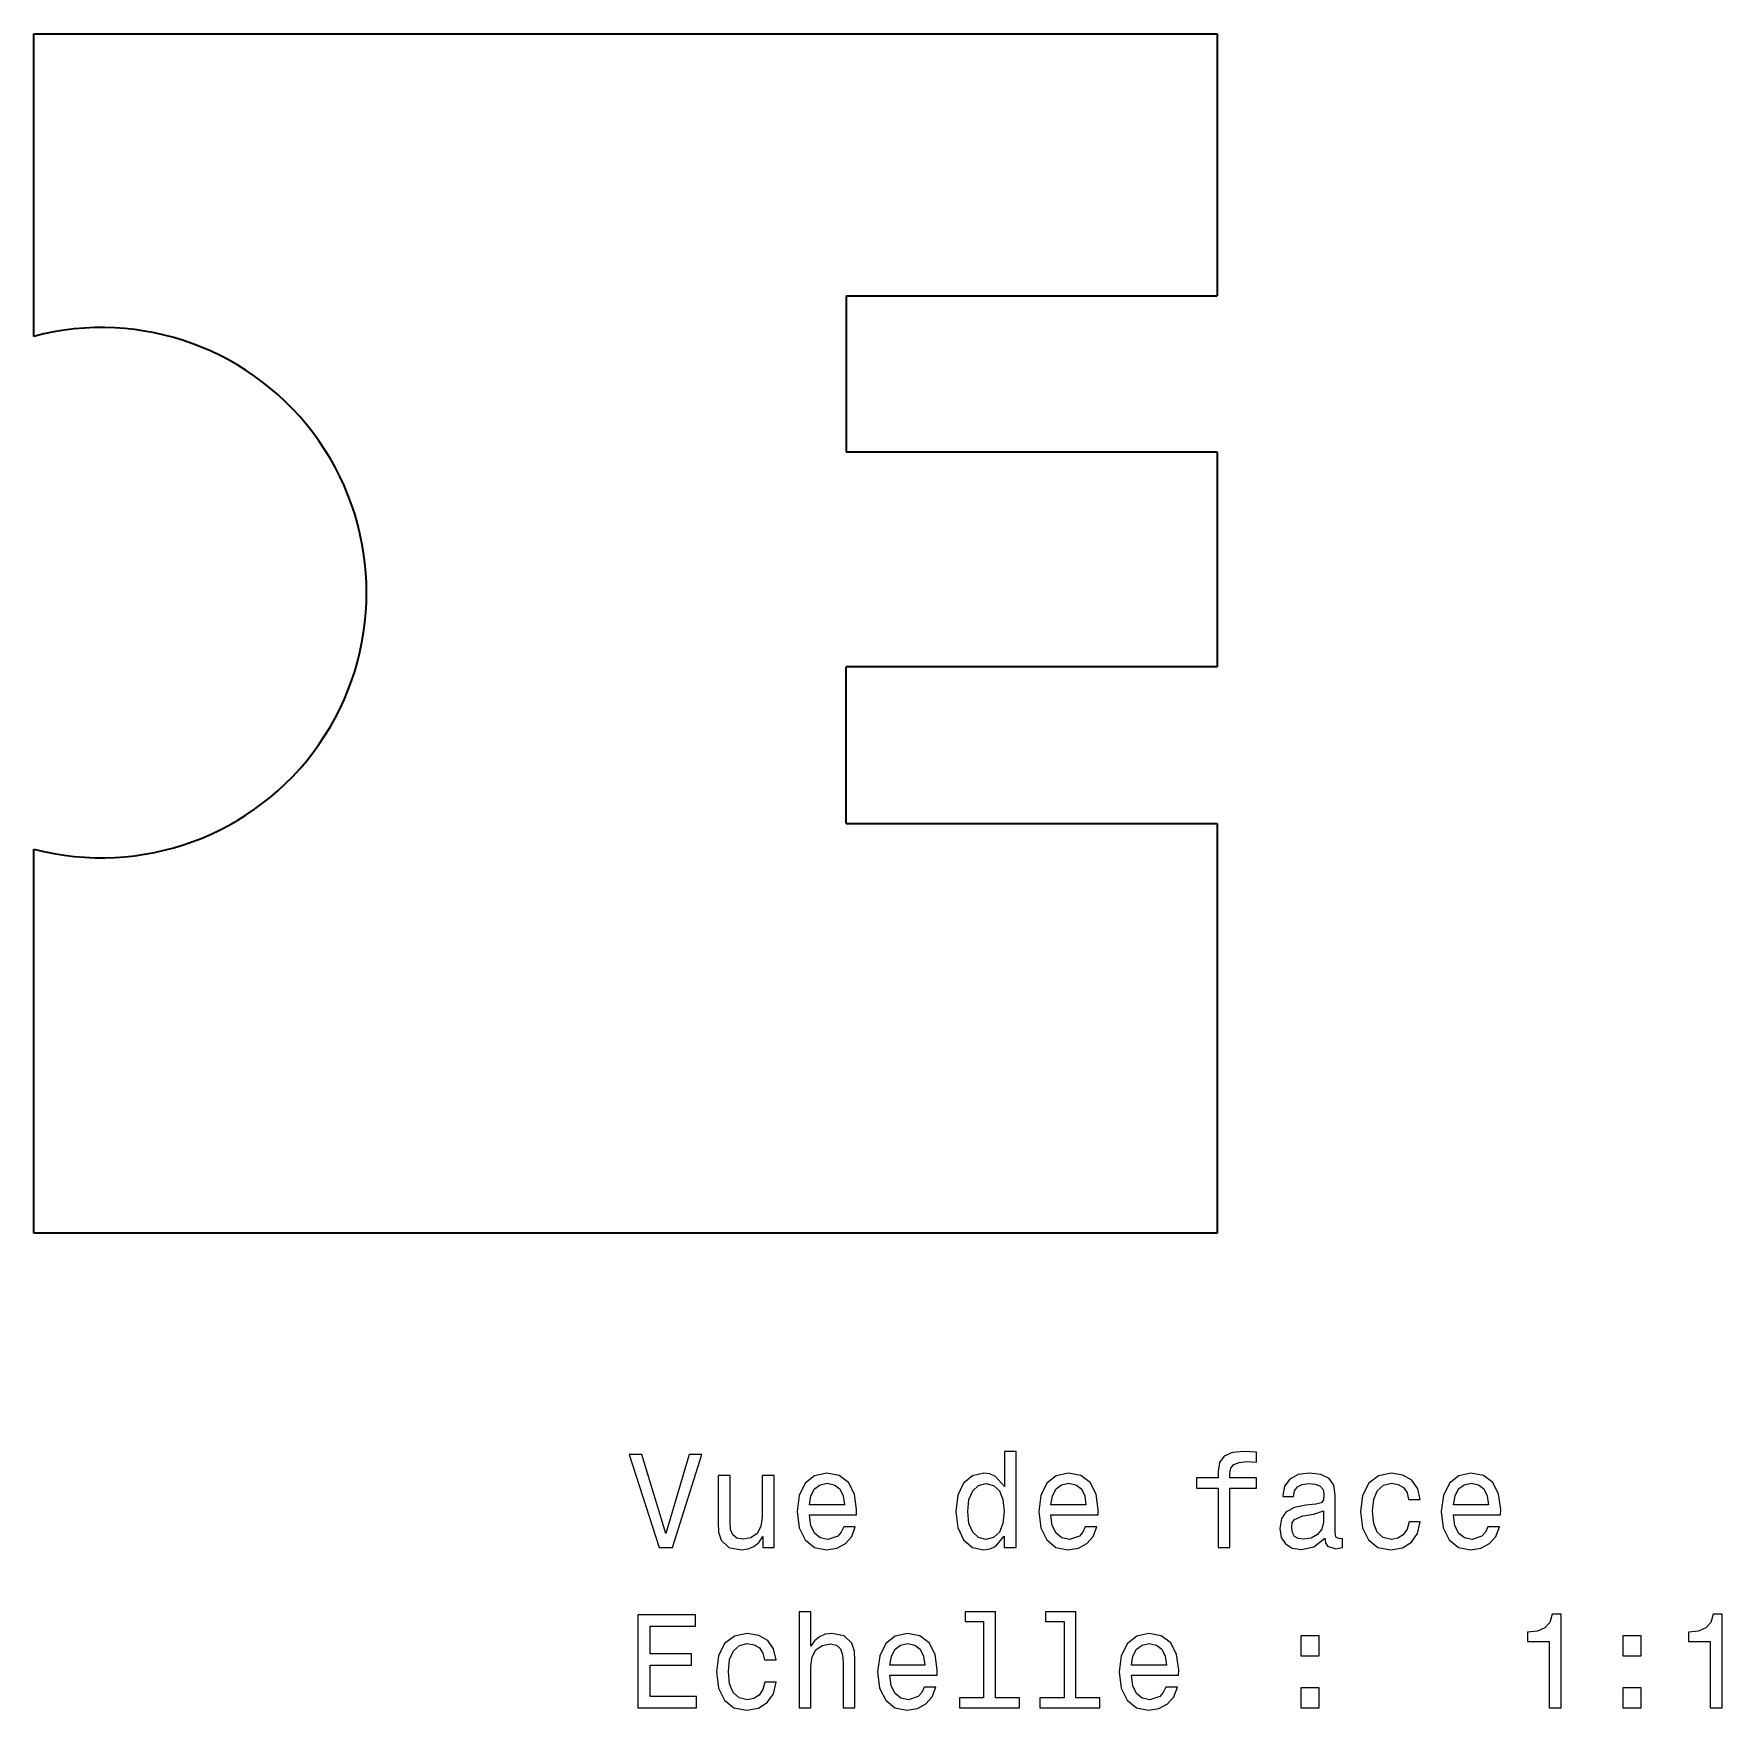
# Model space of a CAD drawing. Extents: x 126.2 to 189.9, y 64.4 to 127.6.
import ezdxf

# ---------------------------------------------------------------- set-up
doc = ezdxf.new("R2010")
doc.units = 0

msp = doc.modelspace()

# ---------------------------------------------------------------- linework, layer by layer
at = {"color": 7, "lineweight": 35}
for p, q in [((126.184677, 127.61554), (170.815308, 127.61554)), ((170.815308, 82.384468), (126.184677, 82.384468))]:
    msp.add_line(p, q, dxfattribs=at)
at = {"color": 7, "lineweight": 35, "ltscale": 0.285308}
msp.add_line((126.184677, 116.203217), (126.184677, 127.61554), dxfattribs=at)
at = {"color": 7, "lineweight": 35, "ltscale": 0.247052}
msp.add_line((170.815308, 127.61554), (170.815308, 117.733467), dxfattribs=at)
at = {"color": 7, "lineweight": 35, "ltscale": 0.1475}
for p, q in [((156.82193, 117.733467), (156.82193, 111.833466)), ((156.82193, 97.833466), (156.82193, 103.733467))]:
    msp.add_line(p, q, dxfattribs=at)
at = {"color": 7, "lineweight": 35, "ltscale": 0.349834}
for p, q in [((156.82193, 117.733467), (170.815308, 117.733467)), ((170.815308, 111.833466), (156.82193, 111.833466)), ((170.815308, 103.733467), (156.82193, 103.733467)), ((156.82193, 97.833466), (170.815308, 97.833466))]:
    msp.add_line(p, q, dxfattribs=at)
at = {"color": 7, "lineweight": 35, "ltscale": 0.2025}
msp.add_line((170.815308, 111.833466), (170.815308, 103.733467), dxfattribs=at)
at = {"color": 7, "lineweight": 35, "ltscale": 0.386225}
msp.add_line((170.815308, 97.833466), (170.815308, 82.384468), dxfattribs=at)
at = {"color": 7, "lineweight": 35, "ltscale": 0.362031}
msp.add_line((126.184677, 82.384468), (126.184677, 96.865715), dxfattribs=at)
at = {"color": 7, "lineweight": 13}
for points in [[(150.895538, 74.032883), (150.018005, 71.052338), (149.11528, 74.032883), (148.636169, 74.032883), (149.765854, 70.52784), (150.270172, 70.52784), (151.374634, 74.032883)], [(162.782425, 70.946426), (162.782425, 70.52784), (163.226227, 70.52784), (163.226227, 74.14888), (162.78746, 74.14888), (162.78746, 72.82251), (162.44957, 73.205795), (162.242798, 73.29657), (162.005768, 73.331871), (161.577087, 73.23101), (161.244232, 72.948586), (161.027374, 72.494698), (160.951736, 71.884468), (161.027374, 71.274239), (161.244232, 70.8153), (161.577087, 70.52784), (162.005768, 70.432022), (162.242798, 70.467323), (162.454605, 70.558098)], [(170.841492, 72.767036), (170.841492, 70.52784), (171.285309, 70.52784), (171.285309, 72.767036), (172.293945, 72.767036), (172.293945, 73.145271), (171.285309, 73.145271), (171.285309, 73.311699), (171.320602, 73.513428), (171.4366, 73.649597), (171.633286, 73.730286), (171.91571, 73.760551), (172.293945, 73.740379), (172.293945, 74.123657), (171.81485, 74.14888), (171.381134, 74.103485), (171.078537, 73.967323), (170.896973, 73.730286), (170.841492, 73.392395), (170.841492, 73.145271), (170.029541, 73.145271), (170.029541, 72.767036)], [(154.097977, 73.236053), (153.654175, 73.236053), (153.654175, 71.672653), (153.603745, 71.30954), (153.457489, 71.047295), (153.230545, 70.88591), (152.932999, 70.83548), (152.695969, 70.875824), (152.544662, 70.996857), (152.458939, 71.203629), (152.438766, 71.49614), (152.438766, 73.236053), (151.994965, 73.236053), (151.994965, 71.455795), (152.010086, 71.097725), (152.105911, 70.800171), (152.398422, 70.52784), (152.867432, 70.432022), (153.119598, 70.467323), (153.336456, 70.558098), (153.523056, 70.714439), (153.674347, 70.941383), (153.674347, 70.52784), (154.097977, 70.52784)], [(155.434433, 71.753342), (157.209656, 71.753342), (157.214691, 71.960114), (157.134003, 72.540085), (156.912109, 72.973808), (156.559082, 73.236053), (156.090057, 73.331871), (155.631119, 73.23101), (155.278091, 72.948586), (155.051147, 72.489655), (154.970459, 71.884468), (155.046112, 71.264153), (155.273056, 70.810257), (155.621033, 70.52784), (156.074921, 70.432022), (156.468292, 70.497581), (156.791061, 70.669052), (157.028091, 70.941383), (157.164261, 71.304497), (156.72551, 71.304497), (156.63472, 71.102768), (156.503601, 70.951469), (156.130402, 70.830437), (155.842941, 70.88591), (155.626083, 71.062424), (155.484863, 71.349884), (155.434433, 71.738213)], [(164.542511, 71.753342), (166.317719, 71.753342), (166.322769, 71.960114), (166.242081, 72.540085), (166.020172, 72.973808), (165.667145, 73.236053), (165.19812, 73.331871), (164.739197, 73.23101), (164.386169, 72.948586), (164.159225, 72.489655), (164.078537, 71.884468), (164.154175, 71.264153), (164.381119, 70.810257), (164.729111, 70.52784), (165.182999, 70.432022), (165.57637, 70.497581), (165.899139, 70.669052), (166.136169, 70.941383), (166.272339, 71.304497), (165.833572, 71.304497), (165.742798, 71.102768), (165.611664, 70.951469), (165.23848, 70.830437), (164.951004, 70.88591), (164.734146, 71.062424), (164.592941, 71.349884), (164.542511, 71.738213)], [(174.871033, 70.880867), (174.871033, 70.865738), (174.896255, 70.694267), (174.971909, 70.573227), (175.289627, 70.477409), (175.536743, 70.517754), (175.536743, 70.860695), (175.430832, 70.845566), (175.289627, 70.911125), (175.264404, 71.112854), (175.264404, 72.51487), (175.203888, 72.87294), (175.027374, 73.125099), (174.719742, 73.276398), (174.286026, 73.331871), (173.862396, 73.271355), (173.549713, 73.099884), (173.353027, 72.832596), (173.28746, 72.479568), (173.28746, 72.44931), (173.685883, 72.44931), (173.721176, 72.661125), (173.832138, 72.812424), (174.013687, 72.903198), (174.270889, 72.938499), (174.518005, 72.913284), (174.694519, 72.837639), (174.80043, 72.706512), (174.835739, 72.524956), (174.815567, 72.313141), (174.734863, 72.207237), (174.533142, 72.156799), (174.154907, 72.116455), (173.721176, 72.025681), (173.413544, 71.864296), (173.231995, 71.612137), (173.176514, 71.238937), (173.226944, 70.906082), (173.383286, 70.658966), (173.635452, 70.502625), (173.983429, 70.447151), (174.452454, 70.553055)], [(178.023056, 72.338356), (178.461823, 72.338356), (178.371033, 72.741814), (178.154175, 73.05954), (177.816284, 73.256226), (177.377518, 73.331871), (176.893372, 73.23101), (176.525208, 72.948586), (176.293228, 72.489655), (176.21254, 71.874382), (176.288177, 71.264153), (176.515137, 70.810257), (176.873199, 70.52784), (177.362396, 70.432022), (177.796112, 70.507668), (178.134003, 70.719482), (178.365997, 71.052338), (178.466858, 71.49614), (178.043228, 71.49614), (177.967575, 71.213722), (177.82637, 71.0019), (177.624634, 70.870781), (177.377518, 70.830437), (177.069885, 70.895996), (176.847977, 71.097725), (176.711823, 71.425537), (176.666428, 71.889511), (176.711823, 72.343399), (176.853027, 72.671211), (177.079971, 72.87294), (177.377518, 72.943542), (177.639771, 72.898155), (177.836456, 72.782166), (177.967575, 72.590523)], [(179.722626, 71.753342), (181.497833, 71.753342), (181.502884, 71.960114), (181.42218, 72.540085), (181.200287, 72.973808), (180.84726, 73.236053), (180.378235, 73.331871), (179.919312, 73.23101), (179.566284, 72.948586), (179.33934, 72.489655), (179.258636, 71.884468), (179.33429, 71.264153), (179.561234, 70.810257), (179.909225, 70.52784), (180.363113, 70.432022), (180.756485, 70.497581), (181.079254, 70.669052), (181.316284, 70.941383), (181.452454, 71.304497), (181.013687, 71.304497), (180.922913, 71.102768), (180.791779, 70.951469), (180.418579, 70.830437), (180.131119, 70.88591), (179.914261, 71.062424), (179.773056, 71.349884), (179.722626, 71.738213)], [(155.434433, 72.126541), (155.489914, 72.474525), (155.626083, 72.731728), (155.832855, 72.888069), (156.105194, 72.943542), (156.372482, 72.888069), (156.579254, 72.731728), (156.705338, 72.474525), (156.750717, 72.126541)], [(162.081406, 72.933456), (162.373917, 72.862854), (162.595825, 72.666168), (162.726944, 72.338356), (162.777374, 71.884468), (162.726944, 71.425537), (162.595825, 71.097725), (162.373917, 70.895996), (162.081406, 70.830437), (161.804031, 70.895996), (161.592224, 71.097725), (161.451004, 71.43058), (161.405624, 71.884468), (161.451004, 72.333313), (161.592224, 72.661125), (161.804031, 72.862854)], [(164.542511, 72.126541), (164.597977, 72.474525), (164.734146, 72.731728), (164.940918, 72.888069), (165.213257, 72.943542), (165.480545, 72.888069), (165.687317, 72.731728), (165.8134, 72.474525), (165.858795, 72.126541)], [(179.722626, 72.126541), (179.778091, 72.474525), (179.914261, 72.731728), (180.121033, 72.888069), (180.393372, 72.943542), (180.66066, 72.888069), (180.867432, 72.731728), (180.993515, 72.474525), (181.03891, 72.126541)], [(174.820602, 71.475967), (174.760086, 71.213722), (174.598709, 71.011986), (174.356628, 70.880867), (174.059082, 70.83548), (173.867432, 70.860695), (173.731262, 70.941383), (173.645538, 71.082596), (173.620316, 71.279282), (173.640488, 71.455795), (173.721176, 71.581871), (174.043945, 71.723083), (174.452454, 71.7836), (174.820602, 71.90464)], [(148.958939, 64.48101), (151.177948, 64.48101), (151.177948, 64.90464), (149.422913, 64.90464), (149.422913, 66.089798), (150.986313, 66.089798), (150.986313, 66.508385), (149.422913, 66.508385), (149.422913, 67.557381), (151.137604, 67.557381), (151.137604, 67.98101), (148.958939, 67.98101)], [(155.046112, 64.48101), (155.489914, 64.48101), (155.489914, 66.044411), (155.535309, 66.402481), (155.681549, 66.664726), (155.908508, 66.826111), (156.21109, 66.886627), (156.453171, 66.836197), (156.604462, 66.700027), (156.680115, 66.473083), (156.705338, 66.170494), (156.705338, 64.48101), (157.149139, 64.48101), (157.149139, 66.261269), (157.128967, 66.619339), (157.038177, 66.916893), (156.740631, 67.189224), (156.276657, 67.285042), (156.02449, 67.249741), (155.807632, 67.153923), (155.626083, 67.002625), (155.489914, 66.795853), (155.489914, 68.102051), (155.046112, 68.102051)], [(162.000717, 67.728851), (162.000717, 64.85421), (161.087891, 64.85421), (161.087891, 64.48101), (163.35231, 64.48101), (163.35231, 64.85421), (162.444519, 64.85421), (162.444519, 68.102051), (161.304749, 68.102051), (161.304749, 67.728851)], [(165.036743, 67.728851), (165.036743, 64.85421), (164.123917, 64.85421), (164.123917, 64.48101), (166.388336, 64.48101), (166.388336, 64.85421), (165.480545, 64.85421), (165.480545, 68.102051), (164.340775, 68.102051), (164.340775, 67.728851)], [(183.323486, 64.48101), (183.78241, 64.48101), (183.78241, 68.006226), (183.439484, 68.006226), (183.348694, 67.698593), (183.167145, 67.491821), (182.889771, 67.370781), (182.506485, 67.330437), (182.506485, 66.972366), (183.323486, 66.972366)], [(189.395538, 64.48101), (189.854462, 64.48101), (189.854462, 68.006226), (189.51152, 68.006226), (189.420746, 67.698593), (189.239197, 67.491821), (188.961807, 67.370781), (188.578522, 67.330437), (188.578522, 66.972366), (189.395538, 66.972366)], [(153.734863, 66.291527), (154.17363, 66.291527), (154.082855, 66.694984), (153.865997, 67.012711), (153.528091, 67.209396), (153.08934, 67.285042), (152.605194, 67.184181), (152.23703, 66.901756), (152.005051, 66.442825), (151.924347, 65.827553), (152, 65.217323), (152.226944, 64.763428), (152.585022, 64.48101), (153.074203, 64.385193), (153.507919, 64.460838), (153.845825, 64.672653), (154.077805, 65.005508), (154.17868, 65.44931), (153.755051, 65.44931), (153.679398, 65.166893), (153.538177, 64.95507), (153.336456, 64.823952), (153.08934, 64.783607), (152.781708, 64.849167), (152.559799, 65.050896), (152.42363, 65.378708), (152.378235, 65.842682), (152.42363, 66.29657), (152.564835, 66.624382), (152.791794, 66.826111), (153.08934, 66.896713), (153.351578, 66.851326), (153.548279, 66.735336), (153.679398, 66.543694)], [(158.470459, 65.706512), (160.245682, 65.706512), (160.250717, 65.913284), (160.170029, 66.493256), (159.94812, 66.926979), (159.595108, 67.189224), (159.126083, 67.285042), (158.667145, 67.184181), (158.314117, 66.901756), (158.087173, 66.442825), (158.006485, 65.837639), (158.082138, 65.217323), (158.309082, 64.763428), (158.657059, 64.48101), (159.110947, 64.385193), (159.504318, 64.450752), (159.827087, 64.622223), (160.064117, 64.894554), (160.200287, 65.257668), (159.761536, 65.257668), (159.670746, 65.055939), (159.539627, 64.90464), (159.166428, 64.783607), (158.878967, 64.839081), (158.662109, 65.015594), (158.520889, 65.303055), (158.470459, 65.691383)], [(158.470459, 66.079712), (158.52594, 66.427696), (158.662109, 66.684898), (158.868881, 66.84124), (159.141205, 66.896713), (159.408508, 66.84124), (159.61528, 66.684898), (159.741348, 66.427696), (159.786743, 66.079712)], [(167.578537, 65.706512), (169.353745, 65.706512), (169.358795, 65.913284), (169.278107, 66.493256), (169.056198, 66.926979), (168.703171, 67.189224), (168.234146, 67.285042), (167.775223, 67.184181), (167.422195, 66.901756), (167.195251, 66.442825), (167.114548, 65.837639), (167.190201, 65.217323), (167.417145, 64.763428), (167.765137, 64.48101), (168.219025, 64.385193), (168.612396, 64.450752), (168.935165, 64.622223), (169.172195, 64.894554), (169.30835, 65.257668), (168.869598, 65.257668), (168.778824, 65.055939), (168.64769, 64.90464), (168.27449, 64.783607), (167.98703, 64.839081), (167.770172, 65.015594), (167.628967, 65.303055), (167.578537, 65.691383)], [(167.578537, 66.079712), (167.634003, 66.427696), (167.770172, 66.684898), (167.976944, 66.84124), (168.249283, 66.896713), (168.516571, 66.84124), (168.723343, 66.684898), (168.849426, 66.427696), (168.894806, 66.079712)], [(173.958221, 66.437782), (174.654175, 66.437782), (174.654175, 67.189224), (173.958221, 67.189224)], [(186.102295, 66.437782), (186.798264, 66.437782), (186.798264, 67.189224), (186.102295, 67.189224)], [(173.958221, 64.48101), (174.654175, 64.48101), (174.654175, 65.232452), (173.958221, 65.232452)], [(186.102295, 64.48101), (186.798264, 64.48101), (186.798264, 65.232452), (186.102295, 65.232452)]]:
    msp.add_lwpolyline(points, close=True, dxfattribs=at)
at = {"color": 7, "lineweight": 35}
msp.add_arc((128.737183, 106.53447), 10, 255.211579, 104.788421, dxfattribs=at)

doc.saveas('drawing.dxf')
